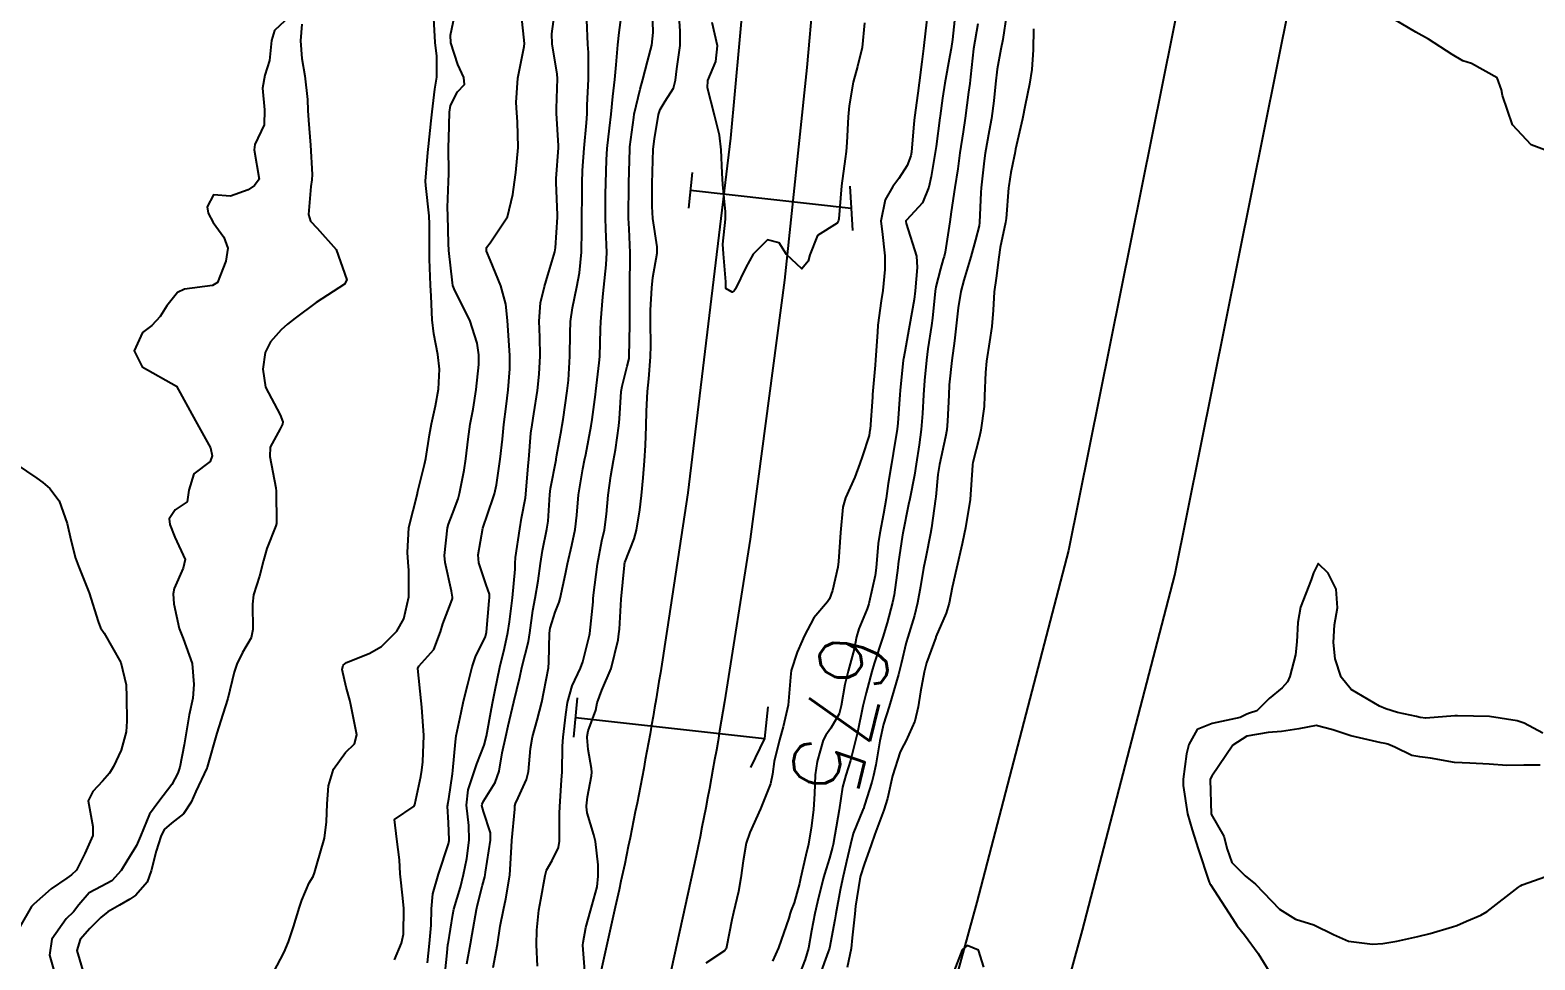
# Model space of a CAD drawing. Header units: metres. Extents: x 298520 to 308411, y 7433745 to 7450750.
# Drawn here: x 300859.5 to 300946.3, y 7447188 to 7447241.7 of the extents above; entities that cross this region are included whole.
import ezdxf
from ezdxf.enums import TextEntityAlignment as Align

# ---------------------------------------------------------------- set-up
doc = ezdxf.new("R2010")
doc.units = ezdxf.units.M
doc.header["$LTSCALE"] = 10
for name, color, linetype in [('Cotas', 45, 'Continuous'), ('Curvas de Nivel 1m', 11, 'Continuous'), ('Curvas de Nivel 5m', 15, 'Continuous'), ('Linha Férrea', 251, 'TRACKS'), ('Pórtico', 62, 'Continuous'), ('Vias Primárias', 230, 'Continuous')]:
    doc.layers.add(name, color=color, linetype=linetype)
doc.styles.add('Style-STANDARD', font='STANDARD.shx')
doc.linetypes.add('TRACKS', pattern='A,0.15,[130,ltypeshp.shx,S=0.25,R=0,X=0,Y=0],0.15', length=0.3)

msp = doc.modelspace()

# ---------------------------------------------------------------- linework, layer by layer
at = {"layer": 'Curvas de Nivel 1m', "flags": 128}
for points, elevation in [([(300883.382, 7447186.952), (300883.538, 7447188.417), (300883.587, 7447188.905), (300883.592, 7447188.95), (300883.864, 7447190.642), (300883.935, 7447190.946), (300884.305, 7447192.22), (300884.487, 7447192.941), (300884.67, 7447193.871), (300884.812, 7447194.938), (300884.784, 7447195.776), (300884.66, 7447196.94), (300884.757, 7447197.828), (300885.115, 7447198.935), (300885.26, 7447199.341), (300885.678, 7447200.415), (300885.821, 7447200.928), (300886.099, 7447202.532), (300886.177, 7447202.923), (300886.3, 7447203.502), (300886.588, 7447204.917), (300886.85, 7447206.02), (300887.044, 7447206.911), (300887.14, 7447207.532), (300887.317, 7447208.907), (300887.473, 7447210.578), (300887.469, 7447210.905), (300887.477, 7447211.236), (300887.73, 7447212.902), (300887.839, 7447213.511), (300888.054, 7447214.695), (300888.077, 7447214.898), (300888.222, 7447216.544), (300888.254, 7447216.896), (300888.379, 7447218.411), (300888.443, 7447218.895), (300888.547, 7447219.532), (300888.763, 7447220.892), (300888.858, 7447221.816), (300888.902, 7447222.89), (300888.888, 7447223.962), (300888.859, 7447224.891), (300888.93, 7447225.944), (300889.161, 7447226.888), (300889.344, 7447227.545), (300889.752, 7447228.883), (300889.799, 7447229.109), (300889.915, 7447230.881), (300889.916, 7447231.01), (300889.826, 7447232.882), (300889.833, 7447233.115), (300889.974, 7447234.881), (300889.973, 7447235.002), (300889.851, 7447236.883), (300889.848, 7447237.151), (300889.913, 7447238.882), (300889.891, 7447239.137), (300889.605, 7447240.886), (300889.585, 7447241.469), (300889.78, 7447242.884)], 672), ([(300886.189, 7447187.58), (300886.445, 7447188.916), (300886.609, 7447189.97), (300886.785, 7447190.912), (300886.938, 7447191.544), (300887.16, 7447192.906), (300887.246, 7447194.542), (300887.272, 7447194.905), (300887.44, 7447196.712), (300887.457, 7447196.903), (300887.493, 7447197.045), (300887.64, 7447197.38), (300888.125, 7447198.427), (300888.237, 7447198.894), (300888.343, 7447200.226), (300888.459, 7447200.892), (300888.736, 7447201.851), (300889.004, 7447202.887), (300889.121, 7447203.484), (300889.385, 7447204.883), (300889.418, 7447205.201), (300889.451, 7447206.883), (300889.484, 7447207.156), (300889.771, 7447208.085), (300889.999, 7447208.658), (300890.068, 7447208.877), (300890.363, 7447210.308), (300890.482, 7447210.873), (300890.739, 7447211.95), (300890.935, 7447212.869), (300891.017, 7447213.693), (300891.115, 7447214.867), (300891.367, 7447216.357), (300891.472, 7447216.856), (300891.537, 7447217.196), (300891.846, 7447218.851), (300891.907, 7447219.212), (300892.108, 7447220.661), (300892.13, 7447220.848), (300892.31, 7447222.476), (300892.348, 7447222.846), (300892.387, 7447224.425), (300892.409, 7447224.846), (300892.535, 7447226.297), (300892.591, 7447226.844), (300892.726, 7447228.129), (300892.749, 7447228.843), (300892.695, 7447230.185), (300892.675, 7447230.844), (300892.683, 7447232.217), (300892.698, 7447232.844), (300892.737, 7447234.189), (300892.781, 7447234.843), (300892.919, 7447236.028), (300893.008, 7447236.841), (300893.11, 7447237.858), (300893.221, 7447238.839), (300893.304, 7447239.686), (300893.399, 7447240.838), (300893.462, 7447241.545), (300893.645, 7447242.835)], 674), ([(300891.523, 7447186.86), (300891.381, 7447188.862), (300891.388, 7447189.018), (300891.553, 7447189.88), (300891.822, 7447190.856), (300892.194, 7447192.24), (300892.263, 7447192.85), (300892.248, 7447193.499), (300892.096, 7447194.853), (300892.007, 7447195.245), (300891.629, 7447196.5), (300891.59, 7447196.86), (300891.588, 7447196.906), (300891.642, 7447197.437), (300891.873, 7447198.644), (300891.89, 7447198.857), (300891.867, 7447199.059), (300891.676, 7447200.16), (300891.63, 7447200.861), (300891.632, 7447200.913), (300891.689, 7447201.245), (300892.12, 7447202.441), (300892.204, 7447202.853), (300892.467, 7447203.596), (300892.998, 7447204.841), (300893.414, 7447206.5), (300893.459, 7447206.834), (300893.483, 7447207.108), (300893.576, 7447208.833), (300893.768, 7447210.796), (300893.769, 7447210.831), (300893.778, 7447210.856), (300893.805, 7447210.959), (300894.331, 7447212.32), (300894.465, 7447212.824), (300894.669, 7447213.998), (300894.758, 7447214.821), (300894.847, 7447215.836), (300894.935, 7447216.819), (300894.995, 7447217.71), (300895.031, 7447218.819), (300895.046, 7447219.685), (300895.109, 7447220.818), (300895.187, 7447221.561), (300895.282, 7447222.817), (300895.293, 7447223.477), (300895.272, 7447224.817), (300895.283, 7447225.514), (300895.361, 7447226.816), (300895.42, 7447227.397), (300895.664, 7447228.814), (300895.66, 7447229.18), (300895.413, 7447230.816), (300895.372, 7447231.495), (300895.382, 7447232.817), (300895.393, 7447233.497), (300895.437, 7447234.817), (300895.499, 7447235.416), (300895.746, 7447236.814), (300895.832, 7447237.098), (300896.125, 7447237.588), (300896.609, 7447238.33), (300896.716, 7447238.801), (300896.804, 7447239.455), (300896.997, 7447240.797), (300896.996, 7447241.622), (300896.918, 7447242.799)], 676), ([(300875.153, 7447242.035), (300875.071, 7447241.056), (300875.15, 7447240.053), (300875.33, 7447239.052), (300875.49, 7447237.682), (300875.506, 7447237.049), (300875.54, 7447236.481), (300875.661, 7447235.046), (300875.761, 7447233.351), (300875.736, 7447233.045), (300875.672, 7447232.659), (300875.542, 7447231.048), (300875.649, 7447230.655), (300876.035, 7447230.248), (300877.132, 7447229.029), (300877.743, 7447227.276), (300877.622, 7447227.024), (300875.982, 7447225.964), (300874.774, 7447225.062), (300874.331, 7447224.705), (300873.966, 7447224.377), (300873.34, 7447223.696), (300873.042, 7447223.079), (300872.899, 7447222.12), (300873.053, 7447221.079), (300873.907, 7447219.483), (300874.057, 7447219.068), (300874.035, 7447218.934), (300873.897, 7447218.661), (300873.336, 7447217.62), (300873.316, 7447217.076), (300873.655, 7447215.272), (300873.674, 7447215.072), (300873.691, 7447213.215), (300873.658, 7447213.072), (300873.132, 7447211.758), (300872.945, 7447211.079), (300872.707, 7447210.167), (300872.371, 7447209.084), (300872.305, 7447208.555), (300872.332, 7447207.084), (300872.226, 7447206.607), (300871.74, 7447205.755), (300871.401, 7447205.095), (300871.255, 7447204.624), (300870.879, 7447203.103), (300870.604, 7447202.201), (300870.257, 7447201.111), (300869.687, 7447199.144), (300869.681, 7447199.12), (300869.663, 7447199.081), (300869.037, 7447197.738), (300868.765, 7447197.129), (300868.322, 7447196.444), (300867.625, 7447195.912), (300867.219, 7447195.546), (300867.017, 7447195.149), (300866.739, 7447194.287), (300866.466, 7447193.157), (300866.238, 7447192.505), (300865.572, 7447191.745), (300865.225, 7447191.516), (300864.623, 7447191.179), (300863.954, 7447190.791), (300863.556, 7447190.467), (300862.918, 7447189.827), (300862.36, 7447189.202), (300862.179, 7447188.561), (300862.582, 7447187.199)], 669), ([(300873.525, 7447187.3), (300874.14, 7447188.461), (300874.378, 7447189.062), (300874.683, 7447189.927), (300875.027, 7447191.055), (300875.151, 7447191.472), (300875.584, 7447192.459), (300875.8, 7447192.837), (300875.879, 7447193.046), (300875.993, 7447193.44), (300876.457, 7447195.037), (300876.574, 7447195.988), (300876.622, 7447197.035), (300876.692, 7447198.073), (300876.98, 7447199.03), (300877.673, 7447199.981), (300878.203, 7447200.489), (300878.338, 7447201.013), (300877.986, 7447202.74), (300877.917, 7447203.018), (300877.72, 7447203.768), (300877.492, 7447204.785), (300877.548, 7447205.023), (300877.735, 7447205.188), (300879.05, 7447205.697), (300879.744, 7447206.099), (300880.629, 7447206.987), (300881.04, 7447207.705), (300881.331, 7447208.977), (300881.321, 7447210.5), (300881.288, 7447210.978), (300881.253, 7447211.536), (300881.332, 7447212.978), (300881.821, 7447214.939), (300881.83, 7447214.97), (300881.854, 7447215.064), (300882.23, 7447216.606), (300882.308, 7447216.966), (300882.532, 7447218.325), (300882.644, 7447218.963), (300882.876, 7447219.998), (300883.052, 7447220.959), (300883.097, 7447222.121), (300883.003, 7447222.959), (300882.769, 7447224.154), (300882.681, 7447224.963), (300882.628, 7447226.322), (300882.579, 7447226.964), (300882.527, 7447228.454), (300882.525, 7447228.965), (300882.525, 7447230.478), (300882.501, 7447230.965), (300882.309, 7447232.718), (300882.301, 7447232.968), (300882.428, 7447234.627), (300882.457, 7447234.966), (300882.624, 7447236.449), (300882.669, 7447236.964), (300882.826, 7447238.269), (300882.945, 7447238.962), (300882.944, 7447240.173), (300882.844, 7447240.963), (300882.771, 7447242.37)], 669), ([(300882.41, 7447187.845), (300882.525, 7447188.965), (300882.619, 7447190.029), (300882.639, 7447190.964), (300882.709, 7447191.83), (300883.033, 7447192.958), (300883.611, 7447194.724), (300883.654, 7447194.908), (300883.656, 7447194.95), (300883.623, 7447195.926), (300883.568, 7447196.887), (300883.575, 7447196.951), (300883.585, 7447196.999), (300883.639, 7447197.323), (300883.848, 7447198.76), (300883.871, 7447198.948), (300884.019, 7447200.607), (300884.07, 7447200.946), (300884.349, 7447202.297), (300884.482, 7447202.942), (300884.729, 7447203.934), (300884.984, 7447204.937), (300885.17, 7447205.504), (300885.75, 7447206.675), (300885.812, 7447206.929), (300885.964, 7447208.744), (300885.982, 7447208.927), (300885.977, 7447209.119), (300885.79, 7447209.661), (300885.368, 7447210.934), (300885.338, 7447211.406), (300885.604, 7447212.932), (300885.657, 7447213.109), (300885.84, 7447213.601), (300886.266, 7447214.924), (300886.381, 7447215.445), (300886.6, 7447216.919), (300886.727, 7447218.081), (300886.808, 7447218.916), (300886.949, 7447219.95), (300887.06, 7447220.913), (300887.153, 7447222.129), (300887.163, 7447222.912), (300887.108, 7447223.761), (300887.027, 7447224.914), (300886.928, 7447225.861), (300886.638, 7447226.92), (300886.015, 7447228.423), (300885.812, 7447228.932), (300885.816, 7447229.141), (300886.028, 7447229.398), (300887.033, 7447230.915), (300887.339, 7447232.194), (300887.431, 7447232.909), (300887.512, 7447233.467), (300887.644, 7447234.907), (300887.595, 7447236.395), (300887.558, 7447236.908), (300887.532, 7447237.499), (300887.63, 7447238.908), (300887.987, 7447240.728), (300888.005, 7447240.902), (300887.829, 7447242.555)], 671), ([(300884.683, 7447187.786), (300884.885, 7447188.937), (300884.985, 7447189.5), (300885.239, 7447190.933), (300885.3, 7447191.2), (300885.584, 7447192.333), (300885.713, 7447192.806), (300885.735, 7447192.928), (300885.756, 7447193.089), (300886.053, 7447194.923), (300886.042, 7447195.349), (300885.63, 7447196.592), (300885.547, 7447196.931), (300885.554, 7447197.011), (300885.637, 7447197.178), (300886.317, 7447198.256), (300886.541, 7447198.917), (300886.722, 7447199.963), (300886.925, 7447200.911), (300887.07, 7447201.532), (300887.397, 7447202.905), (300887.727, 7447204.343), (300887.833, 7447204.798), (300887.86, 7447204.899), (300888.239, 7447206.404), (300888.311, 7447206.894), (300888.484, 7447208.181), (300888.616, 7447208.892), (300888.786, 7447209.897), (300888.922, 7447210.889), (300889.045, 7447211.657), (300889.302, 7447212.885), (300889.372, 7447213.35), (300889.469, 7447214.884), (300889.508, 7447215.232), (300889.825, 7447216.88), (300889.83, 7447216.925), (300889.877, 7447217.178), (300890.14, 7447218.636), (300890.183, 7447218.876), (300890.233, 7447219.202), (300890.468, 7447220.872), (300890.538, 7447221.48), (300890.631, 7447222.87), (300890.646, 7447224.187), (300890.66, 7447224.87), (300890.772, 7447225.66), (300891.034, 7447226.864), (300891.185, 7447227.682), (300891.301, 7447228.861), (300891.316, 7447230.141), (300891.315, 7447230.861), (300891.328, 7447232.133), (300891.332, 7447232.861), (300891.352, 7447233.583), (300891.442, 7447234.86), (300891.587, 7447236.337), (300891.614, 7447236.857), (300891.624, 7447237.354), (300891.699, 7447238.857), (300891.691, 7447240.39), (300891.655, 7447240.858), (300891.602, 7447242.283)], 673), ([(300911.263, 7447242.629), (300911.154, 7447241.65), (300911.032, 7447240.631), (300910.928, 7447239.855), (300910.778, 7447238.634), (300910.71, 7447238.052), (300910.521, 7447236.636), (300910.48, 7447236.265), (300910.343, 7447234.638), (300910.306, 7447234.421), (300910.081, 7447233.861), (300909.603, 7447233.112), (300909.272, 7447232.648), (300908.816, 7447231.892), (300908.573, 7447230.655), (300908.638, 7447230.053), (300908.809, 7447228.652), (300908.798, 7447227.866), (300908.678, 7447226.653), (300908.585, 7447226.056), (300908.406, 7447224.656), (300908.369, 7447224.254), (300908.268, 7447222.657), (300908.246, 7447222.351), (300908.096, 7447220.658), (300908.083, 7447220.497), (300907.948, 7447218.66), (300907.945, 7447218.617), (300907.897, 7447218.293), (300907.497, 7447217.047), (300907.362, 7447216.668), (300907.071, 7447215.878), (300906.531, 7447214.68), (300906.375, 7447214.152), (300906.248, 7447212.684), (300906.133, 7447211.012), (300906.086, 7447210.686), (300905.789, 7447209.346), (300905.616, 7447208.861), (300905.486, 7447208.693), (300904.709, 7447207.76), (300904.15, 7447206.706), (300904.032, 7447206.426), (300903.744, 7447205.788), (300903.397, 7447204.715), (300903.356, 7447204.343), (300903.22, 7447202.717), (300902.94, 7447201.476), (300902.721, 7447200.724), (300902.415, 7447199.473), (300902.31, 7447198.73), (300902.208, 7447198.179), (300901.633, 7447196.74), (300901.002, 7447195.363), (300900.805, 7447194.748), (300900.624, 7447193.729), (300900.493, 7447192.751), (300900.358, 7447191.975), (300900.068, 7447190.755), (300899.975, 7447190.34), (300899.673, 7447188.759), (300899.64, 7447188.66), (300899.54, 7447188.54), (300898.475, 7447187.83)], 676), ([(300907.621, 7447242.112), (300907.491, 7447240.67), (300907.231, 7447239.589), (300906.974, 7447238.677), (300906.748, 7447237.309), (300906.692, 7447236.681), (300906.616, 7447235.2), (300906.573, 7447234.683), (300906.508, 7447234.263), (300906.301, 7447232.686), (300906.137, 7447230.782), (300906.118, 7447230.689), (300906.041, 7447230.533), (300904.914, 7447229.821), (300904.465, 7447228.706), (300904.37, 7447228.354), (300904.011, 7447227.913), (300903.117, 7447228.724), (300902.709, 7447229.409), (300902.031, 7447229.578), (300901.203, 7447228.748), (300900.788, 7447227.975), (300900.187, 7447226.758), (300900.113, 7447226.637), (300899.991, 7447226.563), (300899.618, 7447226.764), (300899.617, 7447227.145), (300899.496, 7447228.765), (300899.461, 7447229.333), (300899.606, 7447230.764), (300899.612, 7447231.199), (300899.451, 7447232.766), (300899.406, 7447233.433), (300899.363, 7447234.767), (300899.252, 7447235.618), (300898.975, 7447236.771), (300898.558, 7447238.355), (300898.588, 7447238.776), (300899.051, 7447239.874), (300899.152, 7447240.77), (300898.832, 7447242.117)], 677), ([(300914.177, 7447242.043), (300913.918, 7447240.594), (300913.75, 7447238.984), (300913.704, 7447238.596), (300913.63, 7447238.099), (300913.43, 7447236.6), (300913.314, 7447235.81), (300913.134, 7447234.604), (300913.008, 7447233.677), (300912.844, 7447232.608), (300912.622, 7447231.185), (300912.546, 7447230.612), (300912.279, 7447228.87), (300912.221, 7447228.617), (300912.176, 7447228.463), (300912.012, 7447227.908), (300911.747, 7447226.872), (300911.708, 7447226.623), (300911.549, 7447225.052), (300911.489, 7447224.625), (300911.284, 7447223.296), (300911.199, 7447222.627), (300911.094, 7447221.465), (300911.039, 7447220.629), (300910.984, 7447219.557), (300910.905, 7447218.63), (300910.775, 7447217.746), (300910.605, 7447216.633), (300910.504, 7447215.996), (300910.24, 7447214.636), (300910.173, 7447214.312), (300909.837, 7447212.64), (300909.838, 7447212.625), (300909.822, 7447212.551), (300909.577, 7447210.87), (300909.549, 7447210.643), (300909.338, 7447209.094), (300909.249, 7447208.645), (300908.935, 7447207.478), (300908.687, 7447206.651), (300908.191, 7447205.117), (300908.057, 7447204.665), (300907.721, 7447203.44), (300907.568, 7447202.818), (300907.537, 7447202.672), (300907.224, 7447201.141), (300907.105, 7447200.676), (300906.824, 7447199.526), (300906.556, 7447198.681), (300906.356, 7447197.979), (300906.158, 7447196.685), (300906.082, 7447196.231), (300905.816, 7447194.688), (300905.781, 7447194.518), (300905.605, 7447193.885), (300905.315, 7447192.974), (300905.236, 7447192.694), (300904.906, 7447191.364), (300904.752, 7447190.698), (300904.565, 7447189.688), (300904.395, 7447188.701), (300904.199, 7447188.037), (300903.677, 7447186.708)], 674), ([(300915.826, 7447242.574), (300915.611, 7447241.133), (300915.494, 7447240.577), (300915.29, 7447239.434), (300915.196, 7447238.579), (300915.095, 7447237.609), (300914.95, 7447236.582), (300914.826, 7447235.862), (300914.591, 7447234.585), (300914.527, 7447234.145), (300914.366, 7447232.587), (300914.345, 7447232.302), (300914.268, 7447230.588), (300914.237, 7447230.392), (300914.033, 7447229.588), (300913.759, 7447228.594), (300913.351, 7447227.251), (300913.188, 7447226.602), (300913.04, 7447225.661), (300912.925, 7447224.606), (300912.819, 7447223.748), (300912.662, 7447222.609), (300912.523, 7447221.205), (300912.488, 7447220.612), (300912.412, 7447219.117), (300912.376, 7447218.613), (300912.309, 7447218.202), (300911.957, 7447216.619), (300911.867, 7447216.039), (300911.739, 7447214.736), (300911.723, 7447214.621), (300911.498, 7447212.953), (300911.437, 7447212.624), (300911.163, 7447211.272), (300911.039, 7447210.628), (300910.853, 7447209.569), (300910.682, 7447208.631), (300910.51, 7447207.894), (300910.129, 7447206.636), (300910.041, 7447206.346), (300909.738, 7447205.107), (300909.622, 7447204.642), (300909.583, 7447204.493), (300909.042, 7447202.65), (300908.728, 7447201.624), (300908.52, 7447200.657), (300908.29, 7447199.282), (300908.155, 7447198.663), (300908.051, 7447198.27), (300907.637, 7447196.95), (300907.564, 7447196.74), (300907.535, 7447196.671), (300906.983, 7447195.312), (300906.811, 7447194.678), (300906.589, 7447193.694), (300906.357, 7447192.682), (300906.227, 7447192.04), (300905.976, 7447190.686), (300905.912, 7447190.334), (300905.609, 7447188.689), (300905.592, 7447188.639), (300905.54, 7447188.487), (300905.053, 7447187.161)], 673), ([(300947.898, 7447234.389), (300946.102, 7447235.069), (300945.021, 7447236.221), (300944.443, 7447237.914), (300944.386, 7447238.227), (300944.143, 7447238.935), (300942.656, 7447239.752), (300942.158, 7447239.916), (300941.542, 7447240.266), (300940.172, 7447241.156), (300939.442, 7447241.558), (300938.183, 7447242.31)], 672), ([(300917.384, 7447241.76), (300917.367, 7447240.552), (300917.293, 7447239.406), (300917.146, 7447238.555), (300916.906, 7447237.343), (300916.742, 7447236.561), (300916.338, 7447234.809), (300916.301, 7447234.567), (300916.271, 7447234.387), (300916.076, 7447233.473), (300915.949, 7447232.687), (300915.94, 7447232.571), (300915.798, 7447230.819), (300915.767, 7447230.573), (300915.462, 7447229.142), (300915.374, 7447228.576), (300915.221, 7447227.362), (300915.114, 7447226.579), (300915.049, 7447225.512), (300914.977, 7447224.58), (300914.846, 7447223.695), (300914.677, 7447222.583), (300914.606, 7447221.913), (300914.561, 7447220.584), (300914.533, 7447219.968), (300914.336, 7447218.586), (300914.26, 7447218.224), (300913.875, 7447216.732), (300913.856, 7447216.607), (300913.853, 7447216.59), (300913.852, 7447216.569), (300913.722, 7447214.592), (300913.461, 7447212.963), (300913.378, 7447212.597), (300913.255, 7447212.036), (300912.936, 7447210.603), (300912.691, 7447209.506), (300912.51, 7447208.609), (300912.349, 7447208.036), (300911.754, 7447206.671), (300911.739, 7447206.634), (300911.203, 7447205.16), (300911.071, 7447204.627), (300910.866, 7447203.484), (300910.722, 7447202.63), (300910.528, 7447201.804), (300910.014, 7447200.637), (300909.889, 7447200.43), (300909.677, 7447200.019), (300909.241, 7447198.646), (300908.953, 7447197.34), (300908.744, 7447196.653), (300908.227, 7447195.269), (300908.022, 7447194.664), (300907.602, 7447193.533), (300907.4, 7447192.867), (300907.361, 7447192.672), (300907.117, 7447191.127), (300907.061, 7447190.675), (300906.924, 7447189.301), (300906.85, 7447188.677), (300906.627, 7447187.578)], 672), ([(300858.126, 7447217.001), (300859.859, 7447215.82), (300860.2, 7447215.579), (300860.611, 7447215.229), (300861.145, 7447214.52), (300861.614, 7447213.213), (300861.819, 7447212.263), (300862.085, 7447211.207), (300862.262, 7447210.742), (300862.879, 7447209.199), (300863.394, 7447207.558), (300863.541, 7447207.192), (300863.75, 7447206.88), (300864.701, 7447205.18), (300865.009, 7447203.888), (300865.032, 7447203.177), (300865.064, 7447201.805), (300865.026, 7447201.177), (300864.719, 7447200.133), (300864.283, 7447199.184), (300864.051, 7447198.794), (300863.654, 7447198.338), (300863.099, 7447197.745), (300862.831, 7447197.198), (300863.101, 7447195.715), (300863.088, 7447195.195), (300862.638, 7447194.164), (300862.16, 7447193.204), (300861.865, 7447192.931), (300861.586, 7447192.741), (300860.681, 7447192.118), (300859.684, 7447191.238), (300859.561, 7447191.093), (300858.872, 7447189.925)], 671), ([(300946.785, 7447201.106), (300945.698, 7447201.676), (300945.303, 7447201.82), (300943.701, 7447202.075), (300941.852, 7447202.108), (300941.701, 7447202.097), (300940.015, 7447201.962), (300939.7, 7447202.005), (300939.477, 7447202.059), (300938.393, 7447202.3), (300937.706, 7447202.513), (300937.359, 7447202.663), (300935.722, 7447203.63), (300935.139, 7447204.339), (300934.79, 7447205.391), (300934.693, 7447206.346), (300934.755, 7447207.358), (300934.926, 7447208.343), (300934.858, 7447209.409), (300934.389, 7447210.344), (300933.808, 7447210.906), (300933.545, 7447210.354), (300933.405, 7447209.962), (300932.794, 7447208.37), (300932.644, 7447207.497), (300932.585, 7447206.372), (300932.496, 7447205.622), (300932.183, 7447204.375), (300932.033, 7447204.072), (300931.723, 7447203.73), (300930.986, 7447203.115), (300930.261, 7447202.394), (300929.848, 7447202.252), (300929.701, 7447202.199), (300929.311, 7447202.018), (300927.695, 7447201.665), (300926.818, 7447201.312), (300926.344, 7447200.443), (300926.205, 7447199.917), (300926.021, 7447198.446), (300926.024, 7447198.08), (300926.277, 7447196.444), (300926.54, 7447195.525), (300926.884, 7447194.437), (300927.517, 7447192.507), (300927.555, 7447192.43), (300927.592, 7447192.372), (300928.869, 7447190.41), (300929.13, 7447189.977), (300929.554, 7447189.459), (300930.339, 7447188.392), (300931.515, 7447186.491)], 671), ([(300914.512, 7447187.596), (300914.2, 7447188.583), (300913.545, 7447188.842), (300913.272, 7447188.594), (300912.784, 7447187.341)], 671)]:
    msp.add_lwpolyline(points, dxfattribs=dict(at, elevation=elevation))
at = {"layer": 'Curvas de Nivel 5m', "flags": 128}
for points, elevation in [([(300880.509, 7447188.015), (300880.907, 7447188.986), (300881.032, 7447189.502), (300881.034, 7447190.985), (300880.985, 7447191.572), (300880.834, 7447192.988), (300880.798, 7447193.79), (300880.642, 7447194.99), (300880.495, 7447196.12), (300881.632, 7447196.882), (300881.672, 7447196.979), (300882.024, 7447198.608), (300882.086, 7447198.974), (300882.142, 7447199.447), (300882.195, 7447200.972), (300882.075, 7447202.598), (300882.036, 7447202.967), (300881.858, 7447204.843), (300881.906, 7447204.968), (300882.768, 7447205.934), (300883.164, 7447206.956), (300883.298, 7447207.417), (300883.779, 7447208.672), (300883.857, 7447208.874), (300883.86, 7447208.949), (300883.786, 7447209.293), (300883.423, 7447210.954), (300883.396, 7447211.367), (300883.553, 7447212.953), (300883.612, 7447213.175), (300883.841, 7447213.756), (300884.17, 7447214.627), (300884.259, 7447214.946), (300884.518, 7447216.292), (300884.619, 7447216.943), (300884.752, 7447218.079), (300884.875, 7447218.94), (300885.042, 7447219.808), (300885.224, 7447220.937), (300885.378, 7447222.376), (300885.376, 7447222.936), (300885.274, 7447223.616), (300884.849, 7447224.941), (300883.99, 7447226.65), (300883.876, 7447226.951), (300883.849, 7447227.098), (300883.646, 7447228.954), (300883.623, 7447229.358), (300883.572, 7447230.955), (300883.56, 7447231.442), (300883.62, 7447232.954), (300883.63, 7447233.394), (300883.627, 7447234.955), (300883.634, 7447235.418), (300883.68, 7447236.954), (300883.738, 7447237.335), (300884.131, 7447238.124), (300884.537, 7447238.545), (300884.506, 7447238.946), (300884.15, 7447239.691), (300883.747, 7447240.954), (300883.727, 7447241.395), (300884.053, 7447242.951)], 670), ([(300888.756, 7447187.663), (300888.699, 7447188.888), (300888.713, 7447189.727), (300888.831, 7447190.887), (300888.947, 7447191.511), (300889.201, 7447192.884), (300889.282, 7447193.197), (300889.602, 7447193.763), (300889.975, 7447194.51), (300890.031, 7447194.876), (300890.029, 7447196.476), (300890.039, 7447196.876), (300890.147, 7447198.384), (300890.178, 7447198.875), (300890.207, 7447200.346), (300890.237, 7447200.874), (300890.393, 7447202.182), (300890.489, 7447202.872), (300890.749, 7447203.843), (300891.237, 7447204.865), (300891.379, 7447205.221), (300891.752, 7447206.77), (300891.767, 7447206.86), (300891.961, 7447208.677), (300891.974, 7447208.857), (300891.993, 7447209.065), (300892.215, 7447210.854), (300892.476, 7447212.197), (300892.615, 7447212.848), (300892.738, 7447213.743), (300892.837, 7447214.845), (300892.98, 7447215.959), (300893.146, 7447216.837), (300893.257, 7447217.462), (300893.446, 7447218.835), (300893.487, 7447219.254), (300893.591, 7447220.833), (300893.634, 7447221.125), (300893.937, 7447222.287), (300894.041, 7447222.73), (300894.055, 7447222.829), (300894.092, 7447224.708), (300894.091, 7447224.829), (300894.09, 7447226.731), (300894.09, 7447226.829), (300894.111, 7447228.74), (300894.109, 7447228.829), (300894.037, 7447230.211), (300894.004, 7447230.83), (300894.003, 7447230.87), (300894.034, 7447232.83), (300894.035, 7447232.858), (300894.081, 7447234.83), (300894.094, 7447234.939), (300894.309, 7447236.63), (300894.338, 7447236.828), (300894.676, 7447238.283), (300894.832, 7447238.823), (300895.108, 7447239.866), (300895.347, 7447240.818), (300895.439, 7447241.549), (300895.398, 7447242.818)], 675), ([(300874.174, 7447242.227), (300873.576, 7447241.669), (300873.404, 7447241.078), (300873.292, 7447239.938), (300873.013, 7447239.081), (300872.877, 7447238.337), (300872.992, 7447237.081), (300872.978, 7447236.208), (300872.446, 7447235.086), (300872.399, 7447234.776), (300872.689, 7447233.084), (300872.431, 7447232.715), (300872.057, 7447232.465), (300871.037, 7447232.09), (300870.053, 7447232.169), (300869.691, 7447231.479), (300869.753, 7447231.123), (300870.038, 7447230.585), (300870.649, 7447229.731), (300870.885, 7447229.107), (300870.764, 7447228.356), (300870.283, 7447227.116), (300869.991, 7447226.95), (300868.393, 7447226.732), (300867.987, 7447226.531), (300867.362, 7447225.763), (300866.983, 7447225.15), (300866.49, 7447224.632), (300865.964, 7447224.228), (300865.471, 7447223.167), (300865.939, 7447222.246), (300867.923, 7447221.14), (300869.011, 7447219.129), (300869.88, 7447217.568), (300869.979, 7447217.118), (300869.87, 7447216.781), (300868.92, 7447216.071), (300868.627, 7447215.132), (300868.528, 7447214.451), (300867.842, 7447214.001), (300867.506, 7447213.473), (300867.528, 7447213.143), (300867.822, 7447212.416), (300868.429, 7447211.134), (300868.312, 7447210.62), (300867.786, 7447209.459), (300867.738, 7447209.141), (300867.774, 7447208.57), (300868.081, 7447207.137), (300868.308, 7447206.574), (300868.824, 7447205.129), (300868.931, 7447203.918), (300868.866, 7447203.128), (300868.662, 7447202.167), (300868.479, 7447201.132), (300868.37, 7447200.439), (300868.107, 7447199.136), (300867.996, 7447198.801), (300867.653, 7447198.148), (300866.9, 7447197.151), (300866.368, 7447196.423), (300865.838, 7447195.167), (300865.607, 7447194.622), (300865.049, 7447193.725), (300864.736, 7447193.179), (300864.192, 7447192.575), (300863.579, 7447192.262), (300862.889, 7447191.881), (300862.289, 7447191.203), (300861.969, 7447190.796), (300861.555, 7447190.384), (300860.729, 7447189.222), (300860.596, 7447188.287), (300860.893, 7447187.219)], 670), ([(300912.862, 7447242.61), (300912.703, 7447241.147), (300912.622, 7447240.613), (300912.557, 7447240.214), (300912.261, 7447238.618), (300912.124, 7447237.758), (300911.997, 7447236.738), (300911.979, 7447236.621), (300911.757, 7447234.963), (300911.713, 7447234.624), (300911.469, 7447233.229), (300911.338, 7447232.627), (300910.966, 7447231.719), (300910.044, 7447230.712), (300910.008, 7447230.675), (300910.005, 7447230.64), (300910.042, 7447230.526), (300910.636, 7447228.634), (300910.667, 7447227.98), (300910.555, 7447226.634), (300910.497, 7447226.126), (300910.219, 7447224.638), (300910.181, 7447224.427), (300909.95, 7447223.123), (300909.872, 7447222.713), (300909.86, 7447222.641), (300909.693, 7447220.874), (300909.673, 7447220.642), (300909.55, 7447219), (300909.509, 7447218.644), (300909.281, 7447217.247), (300909.181, 7447216.647), (300908.993, 7447215.517), (300908.872, 7447214.65), (300908.729, 7447213.762), (300908.507, 7447212.653), (300908.421, 7447212.049), (300908.301, 7447210.655), (300908.24, 7447210.214), (300907.905, 7447208.659), (300907.877, 7447208.564), (300907.777, 7447208.272), (300907.292, 7447207.135), (300907.168, 7447206.669), (300907.029, 7447205.954), (300906.677, 7447204.681), (300906.495, 7447203.913), (300906.284, 7447202.684), (300906.163, 7447202.229), (300905.694, 7447201.4), (300905.39, 7447200.99), (300905.245, 7447200.694), (300904.895, 7447199.474), (300904.781, 7447198.699), (300904.747, 7447197.599), (300904.691, 7447196.699), (300904.573, 7447195.751), (300904.393, 7447194.702), (300904.247, 7447194.063), (300903.938, 7447192.707), (300903.873, 7447192.422), (300903.572, 7447191.318), (300903.398, 7447190.88), (300903.335, 7447190.713), (300903.268, 7447190.423), (300902.669, 7447188.723), (300902.323, 7447187.936)], 675), ([(300946.614, 7447199.26), (300945.673, 7447199.261), (300944.69, 7447199.241), (300943.674, 7447199.321), (300942.56, 7447199.365), (300941.674, 7447199.416), (300940.292, 7447199.659), (300939.678, 7447199.739), (300939.216, 7447199.825), (300938.232, 7447200.302), (300937.839, 7447200.462), (300937.685, 7447200.5), (300937.445, 7447200.552), (300935.689, 7447200.942), (300934.649, 7447201.303), (300933.695, 7447201.552), (300932.701, 7447201.362), (300931.691, 7447201.195), (300930.929, 7447201.149), (300929.688, 7447200.925), (300928.885, 7447200.412), (300927.665, 7447198.618), (300927.599, 7447198.495), (300927.584, 7447198.431), (300927.633, 7447196.43), (300928.362, 7447195.16), (300928.562, 7447194.416), (300928.829, 7447193.635), (300929.598, 7447192.862), (300930.188, 7447192.394), (300931.571, 7447190.947), (300932.503, 7447190.371), (300933.56, 7447190.035), (300934.698, 7447189.487), (300935.551, 7447189.107), (300936.947, 7447188.918), (300937.549, 7447188.962), (300938.35, 7447189.097), (300939.554, 7447189.365), (300940.28, 7447189.548), (300941.56, 7447189.922), (300941.808, 7447190.01), (300942.368, 7447190.252), (300943.204, 7447190.606), (300943.569, 7447190.821), (300945.368, 7447192.213), (300945.494, 7447192.302), (300945.585, 7447192.349), (300946.953, 7447192.836)], 670)]:
    msp.add_lwpolyline(points, dxfattribs=dict(at, elevation=elevation))
at = {"layer": 'Linha Férrea', "flags": 128}
for points in [[(298729.261, 7450749.95), (298734.809, 7450730.65), (298742.343, 7450703.451), (298750.119, 7450676.237), (298757.889, 7450649.199), (298765.189, 7450623.712), (298769.985, 7450606.424), (298776.494, 7450583.287), (298783.055, 7450560.248), (298788.164, 7450542.214), (298793.821, 7450521.584), (298798.125, 7450506.606), (298804.386, 7450484.418), (298809.295, 7450466.837), (298814.551, 7450448.858), (298819.559, 7450431.225), (298826.267, 7450408.649), (298831.926, 7450389.314), (298837.135, 7450370.779), (298842.092, 7450352.398), (298847.802, 7450331.823), (298852.149, 7450316.412), (298858.34, 7450294.769), (298862.969, 7450278.965), (298867.952, 7450260.088), (298870.924, 7450249.95), (298873.722, 7450238.982), (298878.355, 7450222.697), (298882.025, 7450210.358), (298885.603, 7450197.651), (298890.189, 7450181.049), (298894.637, 7450166.006), (298898.995, 7450149.812), (298904.361, 7450131.79), (298908.122, 7450117.709), (298911.93, 7450103.946), (298916.104, 7450089.039), (298920.554, 7450073.399), (298923.212, 7450064.319), (298926.468, 7450052.577), (298930.321, 7450038.956), (298934.723, 7450023.223), (298938.252, 7450011.622), (298941.509, 7449999.193), (298944.399, 7449989.651), (298947.701, 7449977.682), (298952.335, 7449961.49), (298956.967, 7449946.581), (298961.92, 7449929.017), (298965.909, 7449915.258), (298970.082, 7449900.905), (298973.936, 7449887.787), (298977.788, 7449874.853), (298981.549, 7449862.469), (298986.366, 7449847.197), (298989.852, 7449836.37), (298994.575, 7449822.337), (298999.437, 7449807.292), (299004.068, 7449794.269), (299008.7, 7449781.657), (299013.057, 7449770.328), (299018.285, 7449757.718), (299022.322, 7449748.037), (299026.817, 7449737.63), (299031.861, 7449726.852), (299036.814, 7449716.896), (299043.096, 7449705.205), (299047.821, 7449696.534), (299054.335, 7449685.572), (299060.664, 7449675.852), (299069.469, 7449663.104), (299077.541, 7449652.872), (299085.429, 7449643.336), (299089.832, 7449637.784), (299098.728, 7449628.561), (299107.993, 7449618.793), (299117.442, 7449610.031), (299127.077, 7449601.223), (299138.453, 7449591.782), (299150.409, 7449582.651), (299162.779, 7449573.982), (299174.004, 7449567.002), (299185.962, 7449560.295), (299199.698, 7449553.222), (299213.253, 7449547.024), (299227.033, 7449541.5), (299241.999, 7449536.525), (299258.424, 7449531.831), (299277.224, 7449527.814), (299295.935, 7449525.032), (299311.589, 7449523.57), (299326.876, 7449522.883), (299340.975, 7449522.747), (299353.572, 7449523.111), (299369.274, 7449524.069), (299382.826, 7449525.211), (299396.609, 7449526.717), (299414.178, 7449529.501), (299430.969, 7449532.603), (299440.142, 7449534.839), (299451.094, 7449537.487), (299469.666, 7449542.917), (299486.963, 7449547.755), (299510.376, 7449554.83), (299531.414, 7449561.037), (299544.903, 7449564.894), (299559.186, 7449569.068), (299590.197, 7449576.665), (299616.417, 7449582.259), (299645.03, 7449585.805), (299675.251, 7449587.635), (299705.522, 7449586.259), (299732.882, 7449582.825), (299762.581, 7449576.088), (299791.888, 7449566.944), (299816.217, 7449556.896), (299840.774, 7449544.781), (299859.676, 7449534.387), (299878.529, 7449521.308), (299897.376, 7449507.135), (299919.538, 7449486.991), (299927.658, 7449478.626), (299947.133, 7449456.962), (299961.499, 7449437.961), (299971.137, 7449424.784), (299981.869, 7449408.322), (299997.595, 7449383.682), (300016.228, 7449354.96), (300035.864, 7449324.687), (300055.136, 7449295.587), (300073.232, 7449268.397), (300085.868, 7449249.95), (300089.501, 7449244.778), (300101.211, 7449227.647), (300111.197, 7449214.14), (300124.752, 7449194.736), (300135.909, 7449179.759), (300148.296, 7449162.129), (300160.805, 7449144.566), (300173.129, 7449128.481), (300185.523, 7449112.088), (300198.402, 7449095.758), (300207.462, 7449083.98), (300220.094, 7449068.515), (300233.468, 7449051.744), (300246.778, 7449035.349), (300263.478, 7449015.076), (300277.526, 7448998.444), (300292.814, 7448981.501), (300306.688, 7448964.856), (300324.623, 7448944.393), (300340.398, 7448926.517), (300357.9, 7448907.843), (300372.755, 7448891.817), (300392.041, 7448871.054), (300410.717, 7448852.066), (300427.475, 7448834.137), (300439.245, 7448822.858), (300454.898, 7448806.525), (300473.448, 7448788.164), (300493.111, 7448768.808), (300511.705, 7448749.95), (300518.198, 7448743.612), (300525.672, 7448735.984), (300530.889, 7448730.361), (300538.141, 7448723.284), (300543.771, 7448717.624), (300548.924, 7448711.903), (300554.778, 7448706.093), (300562.444, 7448698.573), (300570.483, 7448690.198), (300580.06, 7448680.508), (300590.013, 7448670.628), (300599.102, 7448661.391), (300608.565, 7448651.702), (300616.68, 7448643.32), (300625.581, 7448633.859), (300633.62, 7448625.859), (300641.21, 7448617.858), (300649.582, 7448609.897), (300659.386, 7448599.72), (300667.387, 7448591.231), (300676.098, 7448582.784), (300683.871, 7448574.669), (300691.725, 7448567.153), (300703.33, 7448554.876), (300711.744, 7448546.351), (300718.093, 7448539.767), (300726.506, 7448530.983), (300733.153, 7448523.695), (300741.152, 7448514.418), (300747.426, 7448507.242), (300750.054, 7448504.018), (300758.169, 7448493.99), (300764.854, 7448485.238), (300772.251, 7448475.55), (300781.114, 7448462.855), (300788.178, 7448452.147), (300795.99, 7448439.115), (300802.712, 7448427.661), (300809.137, 7448414.665), (300814.959, 7448402.42), (300819.763, 7448391.601), (300824.722, 7448378.533), (300829.079, 7448366.59), (300833.249, 7448353.858), (300836.592, 7448342.438), (300839.822, 7448330.572), (300842.678, 7448317.912), (300845.758, 7448304.202), (300848.387, 7448291.169), (300849.927, 7448279.903), (300851.843, 7448266.756), (300852.632, 7448254.174), (300852.974, 7448249.95), (300853.718, 7448237.64), (300853.896, 7448226.066), (300854.164, 7448215.145), (300853.836, 7448203.832), (300853.598, 7448192.905), (300852.795, 7448182.25), (300851.991, 7448170.79), (300850.801, 7448159.302), (300849.223, 7448146.768), (300848.151, 7448135.486), (300846.96, 7448124.114), (300845.442, 7448113.546), (300844.222, 7448102.204), (300842.288, 7448090.385), (300840.978, 7448078.33), (300839.608, 7448068.386), (300838.209, 7448056.39), (300836.541, 7448045.166), (300835.023, 7448032.665), (300833.535, 7448020.341), (300832.284, 7448009.205), (300831.094, 7447998.637), (300829.874, 7447985.926), (300828.432, 7447973.713), (300826.546, 7447955.639), (300825.162, 7447943.391), (300824.986, 7447942.247), (300823.836, 7447930.96), (300822.657, 7447919.829), (300821.593, 7447909.075), (300820.243, 7447895.408), (300819.533, 7447885.934), (300818.679, 7447872.07), (300818.298, 7447858.799), (300817.927, 7447851.916), (300817.786, 7447841.862), (300817.933, 7447833.489), (300818.516, 7447815.843), (300820.361, 7447795.876), (300822.449, 7447776.733), (300825.922, 7447758.996), (300827.722, 7447750.217), (300828.687, 7447743.229), (300830.467, 7447731.539), (300833.751, 7447711.152), (300838.977, 7447681.969), (300842.161, 7447664.851), (300846.249, 7447643.566), (300856.898, 7447587.933), (300861.3, 7447564.706), (300863.731, 7447552.015), (300867.081, 7447534.8), (300870.251, 7447518.153), (300879.139, 7447471.406), (300882.717, 7447452.426), (300886.196, 7447433.436), (300890.621, 7447408.952), (300893.065, 7447393.996), (300894.895, 7447382.534), (300896.018, 7447374.923), (300897.056, 7447367.88), (300898.671, 7447355.202), (300899.884, 7447344.173), (300901.155, 7447328.57), (300902.425, 7447306.17), (300902.632, 7447290.927), (300902.643, 7447274.906), (300901.209, 7447249.806), (300899.894, 7447235.454), (300897.424, 7447214.973), (300896.24, 7447207.108, -0.017609), (300893.245, 7447191.067), (300890.79, 7447180.008), (300886.347, 7447162.337), (300883.122, 7447151.267), (300877.521, 7447133.871), (300873.858, 7447123.752), (300865.532, 7447103.056), (300859.822, 7447090.388), (300850.503, 7447071.406), (300846.315, 7447063.106), (300836.805, 7447045.834), (300827.664, 7447031.197), (300815.395, 7447013.014), (300803.069, 7446996.228), (300792.968, 7446983.245), (300781.446, 7446969.292), (300759.63, 7446945.435), (300748.36, 7446933.669), (300737.301, 7446922.447), (300720.178, 7446905.644), (300707.821, 7446893.561), (300697.057, 7446883.028), (300686.376, 7446872.224), (300676.506, 7446862.329), (300660.145, 7446845.845), (300651.989, 7446837.638), (300637.917, 7446823.835), (300624.102, 7446810.419), (300614.955, 7446801.573), (300610.107, 7446796.538), (300599.124, 7446785.64, 0.017844), (300588.776, 7446774.611), (300582.973, 7446768.596), (300572.807, 7446757.15), (300570.635, 7446754.423, -0.018804), (300566.868, 7446749.902, -0.021463), (300565.197, 7446747.771, 0.014089), (300560.744, 7446742.236), (300556.818, 7446737.065), (300549.018, 7446726.402), (300544.903, 7446720.152), (300542.989, 7446717.435), (300540.702, 7446714.014), (300534.516, 7446704.131), (300528.813, 7446694.775), (300525.37, 7446688.688), (300519.775, 7446678.443, 0.017217), (300513.559, 7446666.068), (300510.115, 7446659.471), (300505.35, 7446648.44), (300501.39, 7446638.953, 0.017957), (300498.447, 7446631.125), (300492.383, 7446614.647), (300488.086, 7446600.958), (300484.889, 7446590.082), (300482.448, 7446580.533), (300479.028, 7446566.174), (300474.999, 7446546.195), (300472.245, 7446530.076), (300469.723, 7446510.133), (300467.649, 7446494.09), (300465.343, 7446472.628), (300462.509, 7446448.283), (300460.589, 7446427.75), (300458.173, 7446403.459), (300455.716, 7446377.743), (300453.679, 7446357.578), (300451.179, 7446331.957), (300448.408, 7446302.907), (300446.096, 7446278.461), (300443.948, 7446255.986), (300443.327, 7446249.95), (300441.921, 7446236.026), (300439.714, 7446214.959), (300437.145, 7446189.663), (300434.772, 7446164.489), (300432.986, 7446145.942), (300427.675, 7446092.019), (300425.457, 7446069.071), (300422.052, 7446034.05), (300420.454, 7446017.74), (300416.946, 7445981.751), (300414.159, 7445952.95), (300410.686, 7445916.311), (300408.437, 7445891.812), (300405.718, 7445868.171), (300403.766, 7445842.739), (300401.654, 7445818.651), (300400.337, 7445806.143), (300399.876, 7445801.282), (300399.266, 7445794.558)], [(298905.363, 7450145.031), (298910.207, 7450124.873), (298915.002, 7450108.012), (298921.739, 7450085.266), (298926.98, 7450064.83), (298931.003, 7450051.742), (298934.224, 7450039.953), (298937.65, 7450027.983), (298940.458, 7450017.786), (298943.206, 7450008.624), (298945.866, 7449998.811), (298948.85, 7449988.084), (298952.218, 7449977.183), (298954.849, 7449967.637), (298957.892, 7449956.733), (298961.763, 7449943.848), (298964.896, 7449932.558), (298968.973, 7449920.293), (298972.372, 7449908.382), (298975.8, 7449896.208), (298979.287, 7449884.682), (298982.035, 7449875.079), (298985.463, 7449863.464), (298988.891, 7449853.475), (298994.252, 7449836.792), (298999.642, 7449820.007), (299004.122, 7449806.223), (299009.577, 7449791.55), (299017.072, 7449771.922), (299023.852, 7449755.78), (299031.351, 7449735.099), (299042.615, 7449714.768), (299049.157, 7449702.257), (299057.947, 7449687.795), (299067.128, 7449674.025), (299074.388, 7449663.764), (299083.266, 7449652.271), (299093.226, 7449640.21), (299104.865, 7449628.3), (299116.059, 7449616.929), (299127.188, 7449606.965), (299134.846, 7449600.398), (299146.061, 7449590.999), (299159.8, 7449581.134), (299172.881, 7449572.672), (299188.754, 7449563.553), (299203.487, 7449555.781), (299219.692, 7449548.782), (299229.285, 7449544.979), (299249.695, 7449538.196), (299264.418, 7449534.22), (299286.841, 7449530.183), (299305.276, 7449527.832), (299319.472, 7449527.113), (299340.209, 7449526.73), (299362.575, 7449527.496), (299380.335, 7449528.889), (299402.027, 7449531.43), (299418.393, 7449534.55), (299439.271, 7449538.773), (299455.546, 7449542.61), (299468.219, 7449546.447), (299486.071, 7449551.679), (299502.678, 7449556.429), (299521.873, 7449562.476), (299544.903, 7449569.511), (299558.765, 7449572.874), (299572.65, 7449576.475), (299589.389, 7449580.647), (299603.615, 7449583.903), (299623.713, 7449587.445), (299640.449, 7449589.67), (299657.813, 7449590.983), (299675.925, 7449591.554), (299694.255, 7449591.042), (299708.541, 7449590.126), (299722.182, 7449588.244), (299738.919, 7449585.56), (299759.653, 7449580.821), (299775.25, 7449576.474), (299786.436, 7449572.94), (299797.015, 7449569.282), (299807.003, 7449565.52), (299816.424, 7449561.561), (299823.596, 7449557.979), (299834.148, 7449553.022), (299842.943, 7449548.641), (299850.946, 7449544.045), (299857.58, 7449540.07), (299867.592, 7449534.039), (299879.685, 7449526.144), (299888.765, 7449519.647), (299901.686, 7449509.708), (299911.305, 7449500.703), (299920.635, 7449492.515), (299928.708, 7449484.626), (299935.814, 7449476.733), (299943.925, 7449467.258), (299951.104, 7449459.003), (299957.671, 7449450.784), (299963.484, 7449442.67), (299970.77, 7449432.303), (299976.475, 7449423.904), (299982.432, 7449414.862), (299988.891, 7449404.85), (299995.852, 7449394.443), (300002.312, 7449383.928), (300010.887, 7449370.223), (300018.781, 7449358.239), (300026.569, 7449345.892), (300033.388, 7449335.88), (300041.176, 7449324.037), (300049.358, 7449311.838), (300057.288, 7449299.745), (300065.47, 7449287.364), (300073.508, 7449275.701), (300081.011, 7449264.541), (300090.196, 7449251.298), (300091.164, 7449249.95), (300100.525, 7449236.167), (300109.403, 7449223.951), (300117.162, 7449213.187), (300127.336, 7449198.457), (300139.6, 7449181.446), (300149.952, 7449166.72), (300159.813, 7449153.466), (300168.75, 7449141.382), (300179.779, 7449126.346), (300190.932, 7449112.414), (300203.876, 7449095.222), (300217.308, 7449078.587), (300230.374, 7449062.005), (300242.887, 7449046.162), (300256.877, 7449029.774), (300272.777, 7449010.921), (300288.309, 7448992.868), (300306.303, 7448971.97), (300322.512, 7448953.54), (300337.055, 7448937.024), (300349.196, 7448923.521), (300363.433, 7448907.803), (300372.178, 7448898.27), (300387.649, 7448881.624), (300402.322, 7448866.086), (300417.298, 7448851.105), (300428.763, 7448838.962), (300440.716, 7448827.379), (300454.398, 7448813.148), (300467.461, 7448800.639), (300481.638, 7448785.533), (300502.227, 7448765.254), (300514.06, 7448753.852), (300517.826, 7448749.95), (300528.275, 7448738.976), (300540.783, 7448726.333), (300551.364, 7448715.261), (300568.358, 7448698.083), (300580.431, 7448686.447), (300591.073, 7448675.242), (300605.822, 7448659.996), (300619.827, 7448645.871), (300631.531, 7448633.85), (300641.93, 7448623.388), (300651.196, 7448614.132), (300663.21, 7448601.736), (300675.654, 7448588.967), (300686.366, 7448579.136), (300697.132, 7448567.001), (300714.307, 7448549.82), (300728.065, 7448535.254), (300742.189, 7448519.954), (300754.02, 7448506), (300763.608, 7448493.67), (300772.134, 7448482.969), (300781.594, 7448469.905), (300789.873, 7448457.453), (300798.087, 7448444.138), (300806.367, 7448430.378), (300809.353, 7448423.731), (300815.826, 7448410.715), (300822.176, 7448396.83), (300827.777, 7448382.459), (300832.26, 7448369.325), (300838.297, 7448352.647), (300842.655, 7448335.903), (300846.951, 7448318.72), (300850.061, 7448305.153), (300853.485, 7448286.05), (300855.912, 7448269.922), (300857.341, 7448249.95), (300858.33, 7448231.606), (300857.942, 7448206.205), (300856.925, 7448178.368), (300854.333, 7448156.855), (300851.333, 7448129.708), (300849.095, 7448108.502), (300845.739, 7448085.317), (300843.044, 7448064.17), (300840.396, 7448043.097), (300838.567, 7448030.951), (300837.041, 7448016.016), (300835.11, 7447994.958), (300832.975, 7447975.28), (300830.738, 7447953.623), (300829.108, 7447937.188), (300828.366, 7447933.435), (300827.045, 7447924.743), (300825.629, 7447910.191), (300824.268, 7447895.589), (300822.966, 7447881.617), (300821.953, 7447863.074), (300821.73, 7447846.352), (300821.738, 7447838.346), (300822.298, 7447822.796), (300823.264, 7447806.625), (300824.128, 7447792.391), (300826.211, 7447777.691), (300829.715, 7447760.435), (300831.501, 7447751.07), (300833.495, 7447738.255), (300836.415, 7447720.056), (300862.711, 7447579.549), (300879.787, 7447489.912), (300882.904, 7447473.371), (300886.736, 7447453.399), (300891.84, 7447425.61), (300894.824, 7447408.419), (300897.501, 7447392.308), (300900.259, 7447374.699), (300902.627, 7447356.768), (300903.989, 7447344.999), (300904.86, 7447335.88), (300905.847, 7447322.28), (300906.291, 7447313.022), (300906.573, 7447308.418), (300906.759, 7447298.893), (300906.88, 7447292.725, -0.006984), (300906.844, 7447284.829), (300906.695, 7447276.838), (300906.36, 7447267.883), (300905.744, 7447256.667), (300905.23, 7447249.95), (300904.292, 7447239.525), (300903.012, 7447227.25), (300901.034, 7447212.309), (300899.543, 7447202.921, -0.011988), (300897.909, 7447194.02), (300894.997, 7447180.769), (300891.356, 7447165.387), (300887.457, 7447151.115), (300883.301, 7447137.652), (300876.75, 7447119.219), (300874.099, 7447111.988), (300871.749, 7447106.138, -0.018309), (300868.914, 7447099.764, 0.011681), (300865.826, 7447093.061), (300860.469, 7447081.825), (300851.72, 7447064.422), (300846.208, 7447053.937), (300843.033, 7447048.479), (300836.89, 7447038.137), (300827.206, 7447022.921), (300821.11, 7447014.014), (300814.857, 7447005.089), (300809.628, 7446998.099), (300801.236, 7446986.884), (300791.122, 7446974.407), (300781.425, 7446962.969), (300774.943, 7446955.767), (300762.88, 7446942.762), (300751.299, 7446930.933), (300734.873, 7446914.565), (300727.949, 7446907.628), (300717.868, 7446897.443), (300705.6, 7446885.783), (300698.716, 7446879.048), (300668.127, 7446848.06), (300640.994, 7446821.407), (300627.442, 7446808.23), (300610.345, 7446790.697), (300597.443, 7446778.155), (300592.334, 7446772.486), (300571.229, 7446748.595), (300567.705, 7446744.65), (300564.743, 7446740.8), (300562.62, 7446737.769), (300551.356, 7446722.391), (300544.903, 7446712.981), (300541.869, 7446707.917), (300539.497, 7446704.103, 0.003437), (300530.37, 7446689.205, 0.010632), (300522.744, 7446675.931, 0.016565), (300518.05, 7446666.625, -0.011698), (300511.771, 7446653.868, 0.029635), (300510.132, 7446650.211), (300505.481, 7446638.898), (300500.314, 7446625.471), (300492.316, 7446601.197), (300488.229, 7446587.047), (300485.297, 7446575.185), (300482.347, 7446562.473), (300481.087, 7446556.089, 0.004599), (300479.148, 7446545.763), (300476.443, 7446530.265), (300474.645, 7446518.085), (300472.755, 7446502.987), (300471.297, 7446490.618), (300469.17, 7446472.092), (300467.901, 7446459.793), (300466.767, 7446449.806), (300465.445, 7446435.701), (300463.191, 7446412.592), (300462.659, 7446405.266), (300461.606, 7446397.228), (300459.608, 7446375.419), (300458.167, 7446361.3), (300456.938, 7446349.283), (300454.601, 7446324.341), (300452.383, 7446301.27), (300450.408, 7446280.731), (300448.612, 7446261.944), (300447.444, 7446249.79), (300445.943, 7446235.321), (300443.682, 7446213.965), (300443.009, 7446207.561), (300441.275, 7446189.511), (300439.198, 7446168.049), (300436.473, 7446140.607), (300434.029, 7446115.856), (300431.015, 7446085.098), (300427.797, 7446052.837), (300425.199, 7446025.415), (300423.636, 7446009.727), (300422.457, 7445994.573), (300421.615, 7445989.53), (300419.286, 7445963.664), (300415.807, 7445928.192), (300414.69, 7445917.527), (300413.782, 7445904.921), (300412.247, 7445888.391), (300411.949, 7445886.157), (300411.266, 7445881.618), (300410.692, 7445876.189), (300409.038, 7445857.286), (300407.606, 7445838.578), (300405.212, 7445812.517), (300404.532, 7445804.524), (300403.437, 7445794.141)]]:
    msp.add_lwpolyline(points, format="xyb", dxfattribs=at)
at = {"layer": 'Pórtico'}
for points in [[(300897.686, 7447233.462), (300897.477, 7447231.413)], [(300897.582, 7447232.438), (300906.858, 7447231.413)], [(300906.774, 7447232.668), (300906.858, 7447231.413), (300906.944, 7447230.119)], [(300891.043, 7447203.151), (300890.841, 7447200.872)], [(300890.942, 7447202.012), (300901.851, 7447200.805)], [(300902.053, 7447202.615), (300901.851, 7447200.805), (300901.046, 7447199.129)]]:
    msp.add_lwpolyline(points, dxfattribs=at)
at = {"layer": 'Vias Primárias'}
msp.add_lwpolyline([(301062.069, 7447053.93), (301059.512, 7447048.212, -0.148103), (301055.48, 7447042.082, -0.021895), (301049.622, 7447037.618, -0.269577), (301044.354, 7447037.192), (301043.317, 7447037.688), (301033.875, 7447042.202), (300947.24, 7447083.06), (300932.767, 7447089.984), (300905.736, 7447103.102), (300904.084, 7447104.536, -0.119422), (300901.779, 7447107.779, 0.042081), (300899.627, 7447112.074, -0.378017), (300898.786, 7447114.953), (300907.365, 7447143.841), (300914.259, 7447168.088), (300920.206, 7447189.73), (300925.546, 7447210.225), (300932.177, 7447243.231), (300933.35, 7447248.437), (300935.99, 7447263.432, 0.054494), (300936.578, 7447270.661, -0.008136), (300936.548, 7447273.275)], format="xyb", dxfattribs=at)
msp.add_lwpolyline([(300926.015, 7447244.544), (300919.405, 7447211.641), (300914.12, 7447191.359), (300908.192, 7447169.784), (300901.396, 7447145.467), (300893.402, 7447118.044)], dxfattribs=at)

# ---------------------------------------------------------------- texts
at = {"layer": 'Cotas', "style": 'Style-STANDARD'}
msp.add_text('675', height=4, rotation=256.04559, dxfattribs=at).set_placement((300906.255, 7447202.18, 675), align=Align.MIDDLE_CENTER)

doc.saveas('drawing.dxf')
